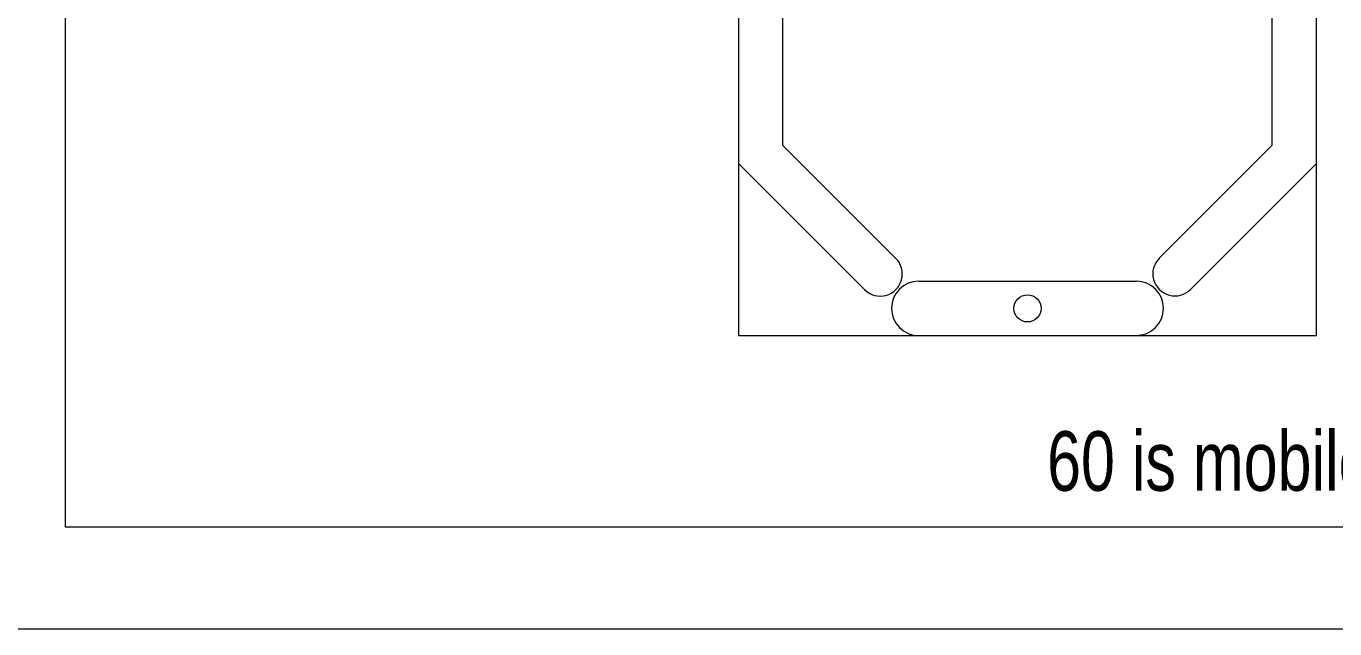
# Model space of a CAD drawing. Header units: millimetres. Extents: x 26027 to 581921, y 7230 to 233891.
# Drawn here: x 474609 to 476533, y 136610 to 137496 of the extents above; entities that cross this region are included whole.
import ezdxf

# ---------------------------------------------------------------- set-up
doc = ezdxf.new("R2010")
doc.units = ezdxf.units.MM
doc.header["$LTSCALE"] = 5
doc.layers.get('0').update_dxf_attribs({"color": 252})
for name, color, linetype, lineweight in [('Medical Equipment and Furniture', 252, 'Continuous', 0), ('Medical Equipment and Furniture1', 252, 'Continuous', 5), ('Walls', 252, 'Continuous', 5)]:
    doc.layers.add(name, color=color, linetype=linetype, lineweight=lineweight)
doc.styles.add('X3G_ENTITY_257CFD', font='swisscl.ttf', dxfattribs={"height": 200})

# ---------------------------------------------------------------- blocks, each defined once
blk = doc.blocks.new('*X170')
at = {"color": 0}
for p, q in [((5, 3), (5, 3)), ((5, 3), (5, 3)), ((5, 3), (5, 3)), ((5, 3), (5, 3)), ((5, 3), (5, 3)), ((5, 3), (5, 3)), ((5, 3), (5, 3)), ((5, 3), (5, 3)), ((5, 3), (5, 3)), ((5, 3), (5, 3)), ((5, 3), (5, 3)), ((5, 3), (5, 3)), ((5, 3), (5, 3)), ((5, 3), (5, 3)), ((5, 3), (5, 3)), ((5, 3), (5, 3)), ((5, 3), (5, 3)), ((5, 3), (5, 3)), ((5, 3), (5, 3)), ((5, 3), (5, 3)), ((5, 3), (5, 3)), ((5, 3), (5, 3)), ((5, 3), (5, 3)), ((5, 3), (5, 3)), ((5, 3), (5, 3)), ((5, 3), (5, 3)), ((5, 3), (5, 3)), ((5, 3), (5, 3)), ((5, 3), (5, 3)), ((5, 3), (5, 3)), ((5, 3), (5, 3)), ((5, 3), (5, 3)), ((5, 3), (5, 3)), ((5, 3), (5, 3)), ((5, 3), (5, 3)), ((5, 3), (5, 3)), ((5, 3), (5, 3)), ((5, 3), (5, 3)), ((5, 3), (5, 3)), ((5, 3), (5, 3)), ((5, 3), (5, 3)), ((5, 3), (5, 3)), ((5, 3), (5, 3)), ((5, 3), (5, 3)), ((5, 3), (5, 3)), ((5, 3), (5, 3)), ((5, 3), (5, 3)), ((5, 3), (5, 3)), ((5, 3), (5, 3)), ((5, 3), (5, 3)), ((5, 3), (5, 3)), ((5, 3), (5, 3)), ((5, 3), (5, 3)), ((5, 3), (5, 3)), ((5, 3), (5, 3)), ((5, 3), (5, 3)), ((5, 3), (5, 3)), ((5, 3), (5, 3)), ((5, 3), (5, 3)), ((5, 3), (5, 3)), ((5, 3), (5, 3)), ((5, 3), (5, 3)), ((5, 3), (5, 3)), ((5, 3), (5, 3)), ((5, 3), (5, 3)), ((5, 3), (5, 3)), ((6, 3), (5, 3)), ((5, 3), (5, 3)), ((6, 3), (5, 3)), ((5, 3), (5, 3)), ((6, 3), (5, 3)), ((5, 3), (5, 3)), ((6, 3), (5, 3)), ((5, 3), (5, 3)), ((5, 3), (5, 3)), ((5, 3), (5, 3)), ((5, 3), (5, 3)), ((5, 3), (5, 3)), ((5, 3), (5, 3)), ((5, 3), (5, 3)), ((5, 3), (5, 3)), ((5, 3), (5, 3)), ((5, 3), (5, 3)), ((5, 3), (5, 3)), ((5, 3), (5, 3)), ((5, 3), (5, 3)), ((5, 3), (5, 3)), ((5, 3), (5, 3)), ((5, 3), (5, 3)), ((5, 3), (5, 3)), ((5, 3), (5, 3)), ((5, 3), (5, 3)), ((5, 3), (5, 3)), ((5, 3), (5, 3)), ((5, 3), (5, 3)), ((5, 3), (5, 3)), ((6, 3), (6, 3)), ((6, 3), (6, 3)), ((6, 3), (6, 3)), ((6, 3), (6, 3)), ((6, 3), (6, 3)), ((6, 3), (6, 3)), ((6, 3), (6, 3)), ((6, 3), (6, 3)), ((6, 3), (6, 3)), ((6, 3), (6, 3)), ((6, 3), (6, 3)), ((6, 3), (6, 3)), ((6, 3), (6, 3)), ((6, 3), (6, 3)), ((6, 3), (6, 3)), ((6, 3), (6, 3)), ((6, 3), (6, 3)), ((6, 3), (6, 3)), ((6, 3), (6, 3)), ((6, 3), (6, 3)), ((6, 3), (6, 3)), ((6, 3), (6, 3)), ((6, 3), (6, 3)), ((6, 3), (6, 3)), ((6, 3), (6, 3)), ((6, 3), (6, 3)), ((6, 3), (6, 3)), ((6, 3), (6, 3)), ((6, 3), (6, 3)), ((6, 3), (6, 3)), ((6, 3), (6, 3)), ((6, 3), (6, 3)), ((6, 3), (6, 3)), ((6, 3), (6, 3)), ((6, 3), (6, 3)), ((6, 3), (6, 3)), ((6, 3), (6, 3)), ((6, 3), (6, 3)), ((6, 3), (6, 3)), ((6, 3), (6, 3)), ((6, 3), (6, 3)), ((6, 3), (6, 3)), ((6, 3), (6, 3)), ((6, 3), (6, 3)), ((6, 3), (6, 3)), ((6, 3), (6, 3)), ((6, 3), (6, 3)), ((6, 3), (6, 3)), ((6, 3), (6, 3)), ((6, 3), (6, 3)), ((6, 3), (6, 3)), ((6, 3), (6, 3)), ((6, 3), (6, 3)), ((6, 3), (6, 3)), ((6, 3), (6, 3)), ((6, 3), (6, 3)), ((6, 3), (6, 3)), ((6, 3), (6, 3)), ((6, 3), (6, 3)), ((6, 3), (6, 3)), ((6, 3), (6, 3)), ((6, 3), (6, 3)), ((6, 3), (6, 3)), ((6, 3), (6, 3)), ((6, 3), (6, 3)), ((6, 3), (6, 3)), ((6, 3), (6, 3)), ((6, 3), (6, 3)), ((6, 3), (6, 3)), ((6, 3), (6, 3)), ((6, 3), (6, 3)), ((6, 3), (6, 3)), ((6, 3), (6, 3)), ((6, 3), (6, 3)), ((6, 3), (6, 3)), ((6, 3), (6, 3)), ((6, 3), (6, 3)), ((6, 3), (6, 3)), ((6, 3), (6, 3)), ((6, 3), (6, 3)), ((6, 3), (6, 3)), ((6, 3), (6, 3)), ((6, 3), (6, 3)), ((6, 3), (6, 3)), ((6, 3), (6, 3)), ((6, 3), (6, 3)), ((6, 3), (6, 3)), ((6, 3), (6, 3)), ((6, 3), (6, 3)), ((6, 3), (6, 3)), ((6, 3), (6, 3)), ((6, 3), (6, 3)), ((6, 3), (6, 3)), ((6, 3), (6, 3)), ((6, 3), (6, 3)), ((6, 3), (6, 3)), ((6, 3), (6, 3)), ((6, 3), (6, 3)), ((6, 3), (6, 3)), ((6, 3), (6, 3)), ((6, 3), (6, 3)), ((6, 3), (6, 3)), ((6, 3), (6, 3)), ((6, 3), (6, 3)), ((6, 3), (6, 3)), ((6, 3), (6, 3)), ((6, 3), (6, 3)), ((6, 3), (6, 3)), ((6, 3), (6, 3)), ((6, 3), (6, 3)), ((6, 3), (6, 3)), ((6, 3), (6, 3)), ((6, 3), (6, 3)), ((6, 3), (6, 3)), ((6, 3), (6, 3)), ((6, 3), (6, 3)), ((6, 3), (6, 3)), ((6, 3), (6, 3)), ((6, 3), (6, 3)), ((6, 3), (6, 3)), ((6, 3), (6, 3)), ((6, 3), (6, 3)), ((6, 3), (6, 3)), ((6, 3), (6, 3)), ((6, 3), (6, 3)), ((6, 3), (6, 3)), ((6, 3), (6, 3)), ((6, 3), (6, 3)), ((6, 3), (6, 3)), ((6, 3), (6, 3)), ((6, 3), (6, 3)), ((6, 3), (6, 3)), ((6, 3), (6, 3)), ((6, 3), (6, 3)), ((6, 3), (6, 3)), ((6, 3), (6, 3)), ((6, 3), (6, 3)), ((6, 3), (6, 3)), ((6, 3), (6, 3)), ((6, 3), (6, 3)), ((6, 3), (6, 3)), ((6, 3), (6, 3)), ((6, 3), (6, 3)), ((6, 3), (6, 3)), ((6, 3), (6, 3)), ((6, 3), (6, 3)), ((6, 3), (6, 3)), ((6, 3), (6, 3)), ((6, 3), (6, 3)), ((6, 3), (6, 3)), ((6, 3), (6, 3)), ((6, 3), (6, 3)), ((6, 3), (6, 3)), ((6, 3), (6, 3)), ((6, 3), (6, 3)), ((6, 3), (6, 3)), ((6, 3), (6, 3)), ((6, 3), (6, 3)), ((6, 3), (6, 3)), ((6, 3), (6, 3)), ((6, 3), (6, 3)), ((6, 3), (6, 3)), ((6, 3), (6, 3)), ((6, 3), (6, 3)), ((6, 3), (6, 3)), ((6, 3), (6, 3)), ((6, 3), (6, 3)), ((6, 3), (6, 3)), ((6, 3), (6, 3)), ((6, 3), (6, 3)), ((6, 3), (6, 3)), ((6, 3), (6, 3)), ((6, 3), (6, 3)), ((6, 3), (6, 3)), ((6, 3), (6, 3)), ((6, 3), (6, 3)), ((6, 3), (6, 3)), ((6, 3), (6, 3)), ((6, 3), (6, 3)), ((6, 3), (6, 3)), ((6, 3), (6, 3)), ((6, 3), (6, 3)), ((6, 3), (6, 3)), ((6, 3), (6, 3)), ((6, 3), (6, 3)), ((6, 3), (6, 3)), ((6, 3), (6, 3)), ((6, 3), (6, 3)), ((6, 3), (6, 3)), ((6, 3), (6, 3)), ((6, 3), (6, 3)), ((6, 3), (6, 3)), ((6, 3), (6, 3)), ((6, 3), (6, 3)), ((6, 3), (6, 3)), ((6, 3), (6, 3)), ((6, 3), (6, 3)), ((6, 3), (6, 3)), ((6, 3), (6, 3)), ((6, 3), (6, 3)), ((6, 3), (6, 3)), ((6, 3), (6, 3)), ((6, 3), (6, 3)), ((6, 3), (6, 3)), ((6, 3), (5, 3)), ((6, 3), (5, 3)), ((6, 3), (5, 3)), ((6, 3), (5, 3)), ((6, 3), (5, 3)), ((6, 3), (6, 3)), ((6, 3), (6, 3)), ((6, 3), (6, 3)), ((6, 3), (6, 3)), ((6, 3), (6, 3)), ((6, 3), (6, 3)), ((6, 3), (6, 3)), ((6, 3), (6, 3)), ((6, 3), (6, 3)), ((6, 3), (6, 3)), ((6, 3), (6, 3)), ((6, 3), (6, 3)), ((6, 3), (6, 3)), ((6, 3), (6, 3)), ((6, 3), (6, 3)), ((6, 3), (6, 3)), ((6, 3), (6, 3)), ((6, 3), (6, 3)), ((6, 3), (6, 3)), ((6, 3), (6, 3)), ((6, 3), (6, 3)), ((6, 3), (6, 3)), ((6, 3), (6, 3)), ((6, 3), (6, 3)), ((6, 3), (6, 3)), ((6, 3), (6, 3)), ((6, 3), (6, 3)), ((6, 3), (6, 3)), ((6, 3), (6, 3)), ((6, 3), (6, 3)), ((6, 3), (6, 3)), ((6, 3), (6, 3)), ((6, 3), (6, 3)), ((6, 3), (6, 3)), ((6, 3), (6, 3)), ((6, 3), (6, 3)), ((6, 3), (6, 3)), ((6, 3), (6, 3)), ((6, 3), (6, 3)), ((6, 3), (6, 3)), ((6, 3), (6, 3)), ((6, 3), (6, 3)), ((6, 3), (6, 3)), ((6, 3), (6, 3)), ((6, 3), (6, 3)), ((6, 3), (6, 3)), ((6, 3), (6, 3)), ((6, 3), (6, 3)), ((6, 3), (6, 3)), ((6, 3), (6, 3)), ((6, 3), (6, 3)), ((6, 3), (6, 3)), ((6, 3), (6, 3)), ((6, 3), (6, 3)), ((6, 3), (6, 3)), ((6, 3), (6, 3)), ((6, 3), (6, 3)), ((6, 3), (6, 3)), ((6, 3), (6, 3)), ((6, 3), (6, 3)), ((6, 3), (6, 3)), ((6, 3), (6, 3)), ((6, 3), (6, 3)), ((6, 3), (6, 3)), ((6, 3), (6, 3)), ((6, 3), (6, 3)), ((6, 3), (6, 3)), ((6, 3), (6, 3)), ((6, 3), (6, 3)), ((6, 3), (6, 3)), ((6, 3), (6, 3)), ((6, 3), (6, 3)), ((6, 3), (6, 3)), ((6, 3), (6, 3)), ((6, 3), (6, 3)), ((6, 3), (6, 3)), ((6, 3), (6, 3)), ((6, 3), (6, 3)), ((6, 3), (6, 3)), ((6, 3), (6, 3)), ((6, 3), (6, 3)), ((6, 3), (6, 3)), ((6, 3), (6, 3)), ((6, 3), (6, 3)), ((6, 3), (6, 3)), ((6, 3), (6, 3)), ((6, 3), (6, 3)), ((6, 3), (6, 3)), ((6, 3), (6, 3)), ((6, 3), (6, 3)), ((6, 3), (6, 3)), ((6, 3), (6, 3)), ((6, 3), (6, 3)), ((6, 3), (6, 3)), ((6, 3), (6, 3)), ((6, 3), (6, 3)), ((6, 3), (6, 3)), ((6, 3), (6, 3)), ((6, 3), (6, 3)), ((6, 3), (6, 3)), ((6, 3), (6, 3)), ((6, 3), (6, 3)), ((6, 3), (6, 3)), ((6, 3), (6, 3)), ((6, 3), (6, 3)), ((6, 3), (6, 3)), ((6, 3), (6, 3)), ((6, 3), (6, 3)), ((6, 3), (6, 3)), ((6, 3), (6, 3)), ((6, 3), (6, 3)), ((6, 3), (6, 3)), ((6, 3), (6, 3)), ((6, 3), (6, 3)), ((6, 3), (6, 3)), ((6, 3), (6, 3)), ((6, 3), (6, 3)), ((6, 3), (6, 3)), ((6, 3), (6, 3)), ((6, 3), (6, 3)), ((6, 3), (6, 3)), ((6, 3), (6, 3)), ((6, 3), (6, 3)), ((6, 3), (6, 3)), ((6, 3), (6, 3)), ((6, 3), (6, 3)), ((6, 3), (6, 3)), ((6, 3), (6, 3)), ((6, 3), (6, 3)), ((6, 3), (6, 3)), ((6, 3), (6, 3)), ((6, 3), (6, 3)), ((6, 3), (6, 3)), ((6, 3), (6, 3)), ((6, 3), (6, 3)), ((6, 3), (6, 3)), ((6, 3), (6, 3)), ((6, 3), (6, 3)), ((6, 3), (6, 3)), ((6, 3), (6, 3)), ((6, 3), (6, 3)), ((6, 3), (6, 3)), ((6, 3), (6, 3)), ((6, 3), (6, 3)), ((6, 3), (6, 3)), ((6, 3), (6, 3)), ((6, 3), (6, 3)), ((6, 3), (6, 3)), ((6, 3), (6, 3)), ((6, 3), (6, 3)), ((6, 3), (6, 3)), ((6, 3), (6, 3)), ((6, 3), (6, 3)), ((6, 3), (6, 3)), ((6, 3), (6, 3)), ((6, 3), (6, 3)), ((6, 3), (6, 3)), ((6, 3), (6, 3)), ((6, 3), (6, 3)), ((6, 3), (6, 3)), ((6, 3), (6, 3)), ((6, 3), (6, 3)), ((6, 3), (6, 3)), ((6, 3), (6, 3)), ((6, 3), (6, 3)), ((6, 3), (6, 3)), ((6, 3), (6, 3)), ((6, 3), (6, 3)), ((6, 3), (6, 3)), ((6, 3), (6, 3)), ((6, 3), (6, 3)), ((6, 3), (6, 3)), ((6, 3), (6, 3)), ((6, 3), (6, 3)), ((6, 3), (6, 3)), ((6, 3), (6, 3)), ((6, 3), (6, 3)), ((6, 3), (6, 3)), ((6, 3), (6, 3)), ((6, 3), (6, 3)), ((6, 3), (6, 3)), ((6, 3), (6, 3)), ((6, 3), (6, 3)), ((6, 3), (6, 3)), ((6, 3), (6, 3)), ((6, 3), (6, 3)), ((6, 3), (6, 3)), ((6, 3), (6, 3)), ((6, 3), (6, 3)), ((6, 3), (6, 3)), ((6, 3), (6, 3)), ((6, 3), (6, 3)), ((6, 3), (6, 3)), ((6, 3), (6, 3)), ((6, 3), (6, 3)), ((6, 3), (6, 3)), ((6, 3), (6, 3)), ((6, 3), (6, 3)), ((6, 3), (6, 3)), ((6, 3), (6, 3)), ((6, 3), (6, 3)), ((6, 3), (6, 3)), ((6, 3), (6, 3)), ((6, 3), (6, 3)), ((6, 3), (6, 3)), ((6, 3), (6, 3)), ((6, 3), (6, 3)), ((6, 3), (6, 3)), ((6, 3), (6, 3)), ((6, 3), (6, 3)), ((6, 3), (6, 3)), ((6, 3), (6, 3)), ((6, 3), (6, 3)), ((6, 3), (6, 3)), ((6, 3), (6, 3)), ((6, 3), (6, 3)), ((6, 3), (6, 3)), ((6, 3), (6, 3)), ((6, 3), (6, 3)), ((6, 3), (6, 3)), ((6, 3), (6, 3)), ((6, 3), (6, 3)), ((6, 3), (6, 3)), ((6, 3), (6, 3)), ((6, 3), (6, 3)), ((6, 3), (6, 3)), ((6, 3), (6, 3)), ((6, 3), (6, 3)), ((6, 3), (6, 3)), ((6, 3), (6, 3)), ((6, 3), (6, 3)), ((6, 3), (6, 3)), ((6, 3), (6, 3)), ((6, 3), (6, 3)), ((6, 3), (6, 3)), ((6, 3), (6, 3)), ((6, 3), (6, 3)), ((6, 3), (6, 3)), ((6, 3), (6, 3)), ((6, 3), (6, 3)), ((6, 3), (6, 3)), ((6, 3), (6, 3)), ((6, 3), (6, 3)), ((6, 3), (6, 3)), ((6, 3), (6, 3)), ((6, 3), (6, 3)), ((6, 3), (6, 3)), ((6, 3), (6, 3)), ((6, 3), (6, 3)), ((6, 3), (6, 3)), ((6, 3), (6, 3)), ((6, 3), (6, 3)), ((6, 3), (6, 3)), ((6, 3), (6, 3)), ((6, 3), (6, 3)), ((6, 3), (6, 3)), ((6, 3), (6, 3)), ((6, 3), (6, 3)), ((6, 3), (6, 3)), ((6, 3), (6, 3)), ((6, 3), (6, 3)), ((6, 3), (6, 3)), ((6, 3), (6, 3)), ((6, 3), (6, 3)), ((6, 3), (6, 3)), ((6, 3), (6, 3)), ((6, 3), (6, 3)), ((6, 3), (6, 3)), ((6, 3), (6, 3)), ((6, 3), (6, 3)), ((6, 3), (6, 3)), ((6, 3), (6, 3)), ((6, 3), (6, 3)), ((6, 3), (6, 3)), ((6, 3), (6, 3)), ((6, 3), (6, 3)), ((6, 3), (6, 3)), ((6, 3), (6, 3)), ((6, 3), (6, 3)), ((6, 3), (6, 3)), ((6, 3), (6, 3)), ((6, 3), (6, 3)), ((6, 3), (6, 3)), ((6, 3), (6, 3)), ((6, 3), (6, 3)), ((6, 3), (6, 3)), ((6, 3), (6, 3)), ((6, 3), (6, 3)), ((6, 3), (6, 3)), ((6, 3), (6, 3)), ((6, 3), (6, 3)), ((6, 3), (6, 3)), ((6, 3), (6, 3)), ((6, 3), (6, 3)), ((6, 3), (6, 3)), ((6, 3), (6, 3)), ((6, 3), (6, 3)), ((6, 3), (6, 3)), ((6, 3), (6, 3)), ((6, 3), (6, 3)), ((6, 3), (6, 3)), ((6, 3), (6, 3)), ((6, 3), (6, 3)), ((6, 3), (6, 3)), ((6, 3), (6, 3)), ((6, 3), (6, 3)), ((6, 3), (6, 3)), ((6, 3), (6, 3)), ((6, 3), (6, 3)), ((6, 3), (6, 3)), ((6, 3), (6, 3)), ((6, 3), (6, 3)), ((6, 3), (6, 3)), ((6, 3), (6, 3)), ((6, 3), (6, 3)), ((6, 3), (6, 3)), ((6, 3), (6, 3))]:
    blk.add_line(p, q, dxfattribs=at)
blk = doc.blocks.new('*X171')
at = {"color": 0}
for p, q in [((13, 1), (13, 1)), ((13, 1), (13, 1)), ((13, 1), (13, 1)), ((13, 1), (13, 1)), ((13, 1), (13, 1)), ((13, 1), (13, 1)), ((13, 1), (13, 1)), ((13, 1), (13, 1)), ((13, 1), (13, 1)), ((13, 1), (13, 1)), ((13, 1), (13, 1)), ((13, 1), (13, 1)), ((13, 1), (13, 1)), ((13, 1), (13, 1)), ((13, 1), (13, 1)), ((13, 1), (14, 1)), ((13, 1), (14, 1)), ((13, 1), (14, 1)), ((13, 1), (13, 1)), ((13, 1), (13, 1)), ((13, 1), (13, 1)), ((13, 1), (13, 1)), ((13, 1), (13, 1)), ((13, 1), (13, 1)), ((13, 1), (13, 1)), ((13, 1), (13, 1)), ((13, 1), (13, 1)), ((13, 1), (13, 1)), ((13, 1), (13, 1)), ((13, 1), (13, 1)), ((13, 1), (13, 1)), ((13, 1), (13, 1)), ((13, 1), (13, 1)), ((13, 1), (13, 1)), ((13, 1), (13, 1)), ((13, 1), (13, 1)), ((13, 1), (13, 1)), ((13, 1), (13, 1)), ((13, 1), (13, 1)), ((13, 1), (13, 1)), ((13, 1), (13, 1)), ((13, 1), (13, 1)), ((13, 1), (13, 1)), ((13, 1), (13, 1)), ((13, 1), (13, 1)), ((13, 1), (13, 1)), ((13, 1), (13, 1)), ((13, 1), (13, 1)), ((13, 1), (13, 1)), ((13, 1), (13, 1)), ((13, 1), (13, 1)), ((13, 1), (13, 1)), ((13, 1), (13, 1)), ((13, 1), (13, 1)), ((13, 1), (13, 1)), ((13, 1), (13, 1)), ((13, 1), (13, 1)), ((13, 1), (13, 1)), ((13, 1), (13, 1)), ((13, 1), (13, 1)), ((13, 1), (13, 1)), ((13, 1), (13, 1)), ((13, 1), (13, 1)), ((13, 1), (13, 1)), ((13, 1), (13, 1)), ((13, 1), (13, 1)), ((13, 1), (13, 1)), ((13, 1), (13, 1)), ((13, 1), (13, 1)), ((13, 1), (13, 1)), ((13, 1), (13, 1)), ((13, 1), (13, 1)), ((13, 1), (13, 1)), ((13, 1), (13, 1)), ((13, 1), (13, 1)), ((13, 1), (13, 1)), ((13, 1), (13, 1)), ((13, 1), (13, 1)), ((13, 1), (13, 1)), ((13, 1), (13, 1)), ((13, 1), (13, 1)), ((13, 1), (13, 1)), ((13, 1), (13, 1)), ((13, 1), (13, 1)), ((13, 1), (13, 1)), ((13, 1), (13, 1)), ((13, 1), (13, 1)), ((13, 1), (13, 1)), ((13, 1), (13, 1)), ((13, 1), (13, 1)), ((13, 1), (13, 1)), ((13, 1), (13, 1)), ((13, 1), (13, 1)), ((13, 1), (13, 1)), ((13, 1), (13, 1)), ((13, 1), (13, 1)), ((13, 1), (13, 1)), ((13, 1), (13, 1)), ((13, 1), (13, 1)), ((13, 1), (13, 1)), ((13, 1), (13, 1)), ((13, 1), (13, 1)), ((13, 1), (13, 1)), ((13, 1), (13, 1)), ((13, 1), (13, 1)), ((13, 1), (13, 1)), ((13, 1), (13, 1)), ((13, 1), (13, 1)), ((13, 1), (13, 1)), ((13, 1), (13, 1)), ((13, 1), (13, 1)), ((13, 1), (13, 1)), ((13, 1), (13, 1)), ((13, 1), (13, 1)), ((13, 1), (13, 1)), ((13, 1), (13, 1)), ((13, 1), (13, 1)), ((13, 1), (13, 1)), ((13, 1), (13, 1)), ((13, 1), (13, 1)), ((13, 1), (13, 1)), ((13, 1), (13, 1)), ((13, 1), (13, 1)), ((13, 1), (14, 1)), ((13, 0), (13, 0)), ((13, 0), (13, 0)), ((13, 0), (13, 0)), ((13, 0), (13, 0)), ((13, 0), (13, 0)), ((13, 0), (13, 0)), ((13, 0), (13, 0)), ((13, 0), (13, 0)), ((13, 0), (13, 0)), ((13, 0), (13, 0)), ((13, 0), (13, 0)), ((13, 0), (13, 0)), ((13, 0), (13, 0)), ((13, 0), (13, 0)), ((13, 0), (13, 0)), ((13, 0), (13, 0)), ((13, 0), (13, 0)), ((13, 0), (13, 0)), ((13, 0), (13, 0)), ((13, 0), (13, 0)), ((13, 0), (13, 0)), ((13, 0), (13, 0)), ((13, 0), (13, 0)), ((13, 0), (13, 0)), ((13, 0), (13, 0)), ((13, 0), (13, 0)), ((13, 0), (13, 0)), ((13, 0), (13, 0)), ((13, 0), (13, 0)), ((13, 0), (13, 0)), ((13, 0), (13, 0)), ((13, 0), (13, 0)), ((13, 0), (13, 0)), ((13, 0), (13, 0)), ((13, 0), (13, 0)), ((13, 0), (13, 0)), ((13, 0), (13, 0)), ((13, 0), (13, 0)), ((13, 0), (13, 0)), ((13, 0), (13, 0)), ((13, 0), (13, 0)), ((13, 0), (13, 0)), ((13, 0), (13, 0)), ((13, 0), (13, 0)), ((13, 0), (13, 0)), ((13, 0), (13, 0)), ((13, 0), (13, 0)), ((13, 0), (13, 0)), ((13, 0), (14, 0)), ((13, 0), (14, 0)), ((13, 0), (13, 0)), ((13, 0), (14, 0)), ((14, 1), (14, 1)), ((14, 1), (14, 1)), ((14, 1), (14, 1)), ((14, 1), (14, 1)), ((14, 1), (14, 1)), ((14, 1), (14, 1)), ((14, 1), (14, 1)), ((14, 1), (14, 1)), ((14, 1), (14, 1)), ((14, 1), (14, 1)), ((14, 1), (14, 1)), ((14, 1), (14, 1)), ((14, 1), (14, 1)), ((14, 1), (14, 1)), ((14, 1), (14, 1)), ((14, 1), (14, 1)), ((14, 1), (14, 1)), ((14, 1), (14, 1)), ((14, 1), (14, 1)), ((14, 1), (14, 1)), ((14, 1), (14, 1)), ((14, 1), (14, 1)), ((14, 1), (14, 1)), ((14, 1), (14, 1)), ((14, 1), (14, 1)), ((14, 1), (14, 1)), ((14, 1), (14, 1)), ((14, 1), (14, 1)), ((14, 1), (14, 1)), ((14, 1), (14, 1)), ((14, 1), (14, 1)), ((14, 1), (14, 1)), ((14, 1), (14, 1)), ((14, 1), (14, 1)), ((14, 1), (14, 1)), ((14, 1), (14, 1)), ((14, 1), (14, 1)), ((14, 1), (14, 1)), ((14, 1), (14, 1)), ((14, 1), (14, 1)), ((14, 1), (14, 1)), ((14, 1), (14, 1)), ((14, 1), (14, 1)), ((14, 1), (14, 1)), ((14, 1), (14, 1)), ((14, 1), (14, 1)), ((14, 1), (14, 1)), ((14, 1), (14, 1)), ((14, 1), (14, 1)), ((14, 1), (14, 1)), ((14, 1), (14, 1)), ((14, 1), (14, 1)), ((14, 1), (14, 1)), ((14, 1), (14, 1)), ((14, 1), (14, 1)), ((14, 1), (14, 1)), ((14, 1), (14, 1)), ((14, 1), (14, 1)), ((14, 1), (14, 1)), ((14, 1), (14, 1)), ((14, 1), (14, 1)), ((14, 1), (14, 1)), ((14, 1), (14, 1)), ((14, 1), (14, 1)), ((14, 1), (14, 1)), ((14, 1), (14, 1)), ((14, 1), (14, 1)), ((14, 1), (14, 1)), ((14, 1), (14, 1)), ((14, 1), (14, 1)), ((14, 1), (14, 1)), ((14, 1), (14, 1)), ((14, 1), (14, 1)), ((14, 1), (14, 1)), ((14, 1), (14, 1)), ((14, 1), (14, 1)), ((14, 1), (14, 1)), ((14, 1), (14, 1)), ((14, 1), (14, 1)), ((14, 1), (14, 1)), ((14, 1), (14, 1)), ((14, 1), (14, 1)), ((14, 1), (14, 1)), ((14, 1), (14, 1)), ((14, 1), (14, 1)), ((14, 1), (14, 1)), ((14, 1), (14, 1)), ((14, 1), (14, 1)), ((14, 1), (14, 1)), ((14, 1), (14, 1)), ((14, 1), (14, 1)), ((14, 1), (14, 1)), ((14, 1), (14, 1)), ((14, 1), (14, 1)), ((14, 0), (14, 0)), ((14, 0), (14, 0)), ((14, 0), (14, 0)), ((14, 0), (14, 0)), ((14, 0), (14, 0)), ((14, 0), (14, 0)), ((14, 0), (14, 0)), ((14, 0), (14, 0)), ((14, 0), (14, 0)), ((14, 0), (14, 0)), ((14, 0), (14, 0)), ((14, 0), (14, 0)), ((14, 0), (14, 0)), ((14, 0), (14, 0)), ((14, 0), (14, 0)), ((14, 0), (14, 0)), ((14, 0), (14, 0)), ((14, 0), (14, 0)), ((14, 0), (14, 0)), ((14, 0), (14, 0)), ((14, 0), (14, 0)), ((14, 0), (14, 0)), ((14, 0), (14, 0)), ((14, 0), (14, 0)), ((14, 0), (14, 0)), ((14, 0), (14, 0)), ((14, 0), (14, 0)), ((14, 0), (14, 0)), ((14, 0), (14, 0)), ((14, 0), (14, 0)), ((14, 0), (14, 0)), ((14, 0), (14, 0)), ((14, 0), (14, 0)), ((14, 0), (14, 0)), ((14, 0), (14, 0)), ((14, 0), (14, 0)), ((14, 0), (14, 0)), ((14, 0), (14, 0)), ((14, 0), (14, 0)), ((14, 0), (14, 0)), ((14, 0), (14, 0)), ((14, 0), (14, 0)), ((14, 0), (14, 0)), ((14, 0), (14, 0)), ((14, 0), (14, 0)), ((14, 0), (14, 0)), ((14, 0), (14, 0)), ((14, 0), (14, 0)), ((13, 0), (13, 0)), ((13, 0), (14, 0)), ((13, 0), (13, 0)), ((13, 0), (14, 0)), ((13, 0), (13, 0)), ((13, 0), (14, 0)), ((13, 0), (13, 0)), ((13, 0), (13, 0)), ((13, 0), (13, 0)), ((13, 0), (13, 0)), ((13, 0), (14, 0)), ((13, 0), (13, 0)), ((13, 0), (14, 0)), ((13, 0), (13, 0)), ((13, 0), (14, 0)), ((13, 0), (13, 0)), ((13, 0), (14, 0)), ((13, 0), (13, 0)), ((13, 0), (14, 0)), ((13, 0), (13, 0)), ((13, 0), (14, 0)), ((13, 0), (13, 0)), ((13, 0), (14, 0)), ((13, 0), (13, 0)), ((13, 0), (13, 0)), ((13, 0), (13, 0)), ((13, 0), (14, 0)), ((13, 0), (13, 0)), ((13, 0), (14, 0)), ((13, 0), (13, 0)), ((13, 0), (14, 0)), ((13, 0), (13, 0)), ((13, 0), (14, 0)), ((13, 0), (13, 0)), ((13, 0), (13, 0)), ((13, 0), (13, 0)), ((13, 0), (13, 0)), ((13, 0), (13, 0)), ((13, 0), (13, 0)), ((13, 0), (13, 0)), ((13, 0), (13, 0)), ((13, 0), (13, 0)), ((13, 0), (13, 0)), ((13, 0), (13, 0)), ((13, 0), (13, 0)), ((13, 0), (13, 0)), ((13, 0), (13, 0)), ((13, 0), (13, 0)), ((13, 0), (13, 0)), ((13, 0), (13, 0)), ((13, 0), (13, 0)), ((13, 0), (13, 0)), ((13, 0), (13, 0)), ((13, 0), (13, 0)), ((13, 0), (13, 0)), ((13, 0), (13, 0)), ((13, 0), (13, 0)), ((13, 0), (13, 0)), ((13, 0), (13, 0)), ((13, 0), (13, 0)), ((13, 0), (13, 0)), ((13, 0), (13, 0)), ((13, 0), (13, 0)), ((13, 0), (13, 0)), ((13, -1), (13, -1)), ((13, -1), (13, -1)), ((13, -1), (13, -1)), ((13, -1), (13, -1)), ((13, -1), (13, -1)), ((13, -1), (14, -1)), ((13, -1), (13, -1)), ((14, 0), (14, 0)), ((14, 0), (14, 0)), ((14, 0), (14, 0)), ((14, 0), (14, 0)), ((14, 0), (14, 0)), ((14, 0), (14, 0)), ((14, 0), (14, 0)), ((14, 0), (14, 0)), ((14, 0), (14, 0)), ((14, 0), (14, 0)), ((14, 0), (14, 0)), ((14, 0), (14, 0)), ((14, 0), (14, 0)), ((14, 0), (14, 0)), ((14, 0), (14, 0)), ((13, 0), (14, 0)), ((14, 0), (14, 0)), ((14, 0), (14, 0)), ((14, 0), (14, 0)), ((14, 0), (14, 0)), ((14, 0), (14, 0)), ((14, 0), (14, 0)), ((14, 0), (14, 0)), ((14, 0), (14, 0)), ((14, 0), (14, 0)), ((14, 0), (14, 0)), ((14, 0), (14, 0)), ((14, 0), (14, 0)), ((14, 0), (14, 0)), ((14, 0), (14, 0)), ((14, 0), (14, 0)), ((14, 0), (14, 0)), ((14, 0), (14, 0)), ((14, 0), (14, 0)), ((14, 0), (14, 0)), ((14, 0), (14, 0)), ((14, 0), (14, 0)), ((14, 0), (14, 0)), ((14, 0), (14, 0)), ((14, 0), (14, 0)), ((14, 0), (14, 0)), ((14, 0), (14, 0)), ((14, 0), (14, 0)), ((14, 0), (14, 0)), ((14, 0), (14, 0)), ((14, 0), (14, 0)), ((14, 0), (14, 0)), ((14, 0), (14, 0)), ((14, 0), (14, 0)), ((14, 0), (14, 0)), ((14, -1), (14, -1)), ((14, -1), (14, -1)), ((14, -1), (14, -1)), ((14, -1), (14, -1)), ((14, -1), (14, -1))]:
    blk.add_line(p, q, dxfattribs=at)
blk = doc.blocks.new('HF16786E-P')
at = {"layer": 'Medical Equipment and Furniture1'}
for p, q in [((0, 0.425), (-2.14, 0.425)), ((-0.2531, 0.425), (-0.0678, 0.2397)), ((0, -0.425), (0, 0.425)), ((-0.28, 0.36), (-1.86, 0.36)), ((-0.28, 0.36), (-0.1137, 0.1937)), ((-0.08, -0.16), (-0.08, 0.16)), ((-0.1136, -0.1936), (-0.28, -0.36)), ((-0.0676, -0.2396), (-0.2531, -0.425)), ((-1.86, -0.36), (-0.28, -0.36)), ((-2.14, -0.425), (0, -0.425))]:
    blk.add_line(p, q, dxfattribs=at)
for points in [[(0, 0.425), (0, 0.425), (0, 0.425), (0, 0.425), (0, 0.425), (0, 0.425), (0, 0.425), (0, 0.425), (0, 0.425), (0, 0.425), (0, 0.425), (0, 0.425), (0, 0.425), (0, 0.425), (0, 0.425), (0, 0.425), (0, 0.425), (0, 0.425), (0, 0.425), (0, 0.425), (0, 0.425), (0, 0.425), (0, 0.425), (0, 0.425), (0, 0.425), (0, 0.425), (0, 0.425), (0, 0.425), (0, 0.425), (0, 0.425), (0, 0.425), (0, 0.425), (0, 0.425), (0, 0.425), (0, 0.425), (0, 0.425), (0, 0.425), (0, 0.425), (0, 0.425), (0, 0.425), (0, 0.425), (0, 0.425), (0, 0.425), (0, 0.425), (0, 0.425), (0, 0.425), (0, 0.425), (0, 0.425), (0, 0.425), (0, 0.425), (0, 0.425), (0, 0.425), (0, 0.425), (0, 0.425), (0, 0.425), (0, 0.425), (0, 0.425), (0, 0.425), (0, 0.425), (0, 0.425), (0, 0.425), (0, 0.425), (0, 0.425), (0, 0.425), (0, 0.425), (0, 0.425), (0, 0.425), (0, 0.425), (0, 0.425), (0, 0.425), (0, 0.425), (0, 0.425), (0, 0.425), (0, 0.425), (0, 0.425), (0, 0.425), (0, 0.425), (0, 0.425), (0, 0.425), (0, 0.425), (0, 0.425), (0, 0.425), (0, 0.425), (0, 0.425), (0, 0.425), (0, 0.425), (0, 0.425), (0, 0.425), (0, 0.425), (0, 0.425), (0, 0.425), (0, 0.425), (0, 0.425), (0, 0.425), (0, 0.425), (0, 0.425), (0, 0.425), (0, 0.425), (0, 0.425), (0, 0.425), (0, 0.425), (0, 0.425), (0, 0.425), (0, 0.425), (0, 0.425), (0, 0.425), (0, 0.425), (0, 0.425), (0, 0.425), (0, 0.425), (0, 0.425), (0, 0.425), (0, 0.425), (0, 0.425), (0, 0.425), (0, 0.425), (0, 0.425), (0, 0.425), (0, 0.425), (0, 0.425), (0, 0.425), (0, 0.425), (0, 0.425), (0, 0.425), (0, 0.425), (0, 0.425), (0, 0.425), (0, 0.425), (0, 0.425), (0, 0.425), (0, 0.425), (0, 0.425), (0, 0.425), (0, 0.425), (0, 0.425), (0, 0.425), (0, 0.425), (0, 0.425), (0, 0.425), (0, 0.425), (0, 0.425), (0, 0.425), (0, 0.425), (0, 0.425), (0, 0.425), (0, 0.425), (0, 0.425), (0, 0.425), (0, 0.425), (0, 0.425), (0, 0.425), (0, 0.425), (0, 0.425), (0, 0.425), (0, 0.425), (0, 0.425), (0, 0.425), (0, 0.425), (0, 0.425), (0, 0.425), (0, 0.425), (0, 0.425), (0, 0.425), (0, 0.425), (0, 0.425), (0, 0.425), (0, 0.425), (0, 0.425), (0, 0.425), (0, 0.425), (0, 0.425), (0, 0.425), (0, 0.425), (0, 0.425), (0, 0.425), (0, 0.425), (0, 0.425), (0, 0.425), (0, 0.425), (0, 0.425), (0, 0.425), (0, 0.425), (0, 0.425), (0, 0.425), (0, 0.425), (0, 0.425), (0, 0.425), (0, 0.425), (0, 0.425), (0, 0.425), (0, 0.425), (0, 0.425), (0, 0.425), (0, 0.425), (0, 0.425), (0, 0.425), (0, 0.425), (0, 0.425), (0, 0.425), (0, 0.425), (0, 0.425), (0, 0.425), (0, 0.425), (0, 0.425), (0, 0.425), (0, 0.425), (0, 0.425), (0, 0.425), (0, 0.425), (0, 0.425), (0, 0.425), (0, 0.425), (0, 0.425), (0, 0.425), (0, 0.425), (0, 0.425), (0, 0.425), (0, 0.425), (0, 0.425)], [(0, 0.425), (0, 0.425), (0, 0.425), (0, 0.425), (0, 0.425), (0, 0.425), (0, 0.425), (0, 0.425), (0, 0.425), (0, 0.425), (0, 0.425), (0, 0.425), (0, 0.425), (0, 0.425), (0, 0.425), (0, 0.425), (0, 0.425), (0, 0.425), (0, 0.425), (0, 0.425), (0, 0.425), (0, 0.425), (0, 0.425), (0, 0.425), (0, 0.425), (0, 0.425), (0, 0.425), (0, 0.425), (0, 0.425), (0, 0.425), (0, 0.425), (0, 0.425), (0, 0.425), (0, 0.425), (0, 0.425), (0, 0.425), (0, 0.425), (0, 0.425), (0, 0.425), (0, 0.425), (0, 0.425), (0, 0.425), (0, 0.425), (0, 0.425), (0, 0.425), (0, 0.425), (0, 0.425), (0, 0.425), (0, 0.425), (0, 0.425), (0, 0.425), (0, 0.425), (0, 0.425), (0, 0.425), (0, 0.425), (0, 0.425), (0, 0.425), (0, 0.425), (0, 0.425), (0, 0.425), (0, 0.425), (0, 0.425), (0, 0.425), (0, 0.425), (0, 0.425), (0, 0.425), (0, 0.425), (0, 0.425), (0, 0.425), (0, 0.425), (0, 0.425), (0, 0.425), (0, 0.425), (0, 0.425), (0, 0.425), (0, 0.425), (0, 0.425), (0, 0.425), (0, 0.425), (0, 0.425), (0, 0.425), (0, 0.425), (0, 0.425), (0, 0.425), (0, 0.425), (0, 0.425), (0, 0.425), (0, 0.425), (0, 0.425), (0, 0.425), (0, 0.425), (0, 0.425), (0, 0.425), (0, 0.425), (0, 0.425), (0, 0.425), (0, 0.425), (0, 0.425), (0, 0.425), (0, 0.425), (0, 0.425), (0, 0.425), (0, 0.425), (0, 0.425), (0, 0.425), (0, 0.425), (0, 0.425), (0, 0.425), (0, 0.425), (0, 0.425), (0, 0.425), (0, 0.425), (0, 0.425), (0, 0.425), (0, 0.425), (0, 0.425), (0, 0.425), (0, 0.425), (0, 0.425), (0, 0.425), (0, 0.425), (0, 0.425), (0, 0.425), (0, 0.425), (0, 0.425), (0, 0.425), (0, 0.425), (0, 0.425), (0, 0.425), (0, 0.425), (0, 0.425), (0, 0.425), (0, 0.425), (0, 0.425), (0, 0.425), (0, 0.425), (0, 0.425), (0, 0.425), (0, 0.425), (0, 0.425), (0, 0.425), (0, 0.425), (0, 0.425), (0, 0.425), (0, 0.425), (0, 0.425), (0, 0.425), (0, 0.425), (0, 0.425), (0, 0.425), (0, 0.425), (0, 0.425), (0, 0.425), (0, 0.425), (0, 0.425), (0, 0.425), (0, 0.425), (0, 0.425), (0, 0.425), (0, 0.425), (0, 0.425), (0, 0.425), (0, 0.425), (0, 0.425), (0, 0.425), (0, 0.425), (0, 0.425), (0, 0.425), (0, 0.425), (0, 0.425), (0, 0.425), (0, 0.425), (0, 0.425), (0, 0.425), (0, 0.425), (0, 0.425), (0, 0.425), (0, 0.425), (0, 0.425), (0, 0.425), (0, 0.425), (0, 0.425), (0, 0.425), (0, 0.425), (0, 0.425), (0, 0.425), (0, 0.425), (0, 0.425), (0, 0.425), (0, 0.425), (0, 0.425), (0, 0.425), (0, 0.425), (0, 0.425), (0, 0.425), (0, 0.425), (0, 0.425), (0, 0.425), (0, 0.425), (0, 0.425), (0, 0.425), (0, 0.425), (0, 0.425), (0, 0.425), (0, 0.425), (0, 0.425), (0, 0.425), (0, 0.425), (0, 0.425), (0, 0.425), (0, 0.425), (0, 0.425), (0, 0.425), (0, 0.425)], [(0, 0.425), (0, 0.425), (0, 0.425), (0, 0.425), (0, 0.425), (0, 0.425), (0, 0.425), (0, 0.425), (0, 0.425), (0, 0.425), (0, 0.425), (0, 0.425), (0, 0.425), (0, 0.425), (0, 0.425), (0, 0.425), (0, 0.425), (0, 0.425), (0, 0.425), (0, 0.425), (0, 0.425), (0, 0.425), (0, 0.425), (0, 0.425), (0, 0.425), (0, 0.425), (0, 0.425), (0, 0.425), (0, 0.425), (0, 0.425), (0, 0.425), (0, 0.425), (0, 0.425), (0, 0.425), (0, 0.425), (0, 0.425), (0, 0.425), (0, 0.425), (0, 0.425), (0, 0.425), (0, 0.425), (0, 0.425), (0, 0.425), (0, 0.425), (0, 0.425), (0, 0.425), (0, 0.425), (0, 0.425), (0, 0.425), (0, 0.425), (0, 0.425), (0, 0.425), (0, 0.425), (0, 0.425), (0, 0.425), (0, 0.425), (0, 0.425), (0, 0.425), (0, 0.425), (0, 0.425), (0, 0.425), (0, 0.425), (0, 0.425), (0, 0.425), (0, 0.425), (0, 0.425), (0, 0.425), (0, 0.425), (0, 0.425), (0, 0.425), (0, 0.425), (0, 0.425), (0, 0.425), (0, 0.425), (0, 0.425), (0, 0.425), (0, 0.425), (0, 0.425), (0, 0.425), (0, 0.425), (0, 0.425), (0, 0.425), (0, 0.425), (0, 0.425), (0, 0.425), (0, 0.425), (0, 0.425), (0, 0.425), (0, 0.425), (0, 0.425), (0, 0.425), (0, 0.425), (0, 0.425), (0, 0.425), (0, 0.425), (0, 0.425), (0, 0.425), (0, 0.425), (0, 0.425), (0, 0.425), (0, 0.425), (0, 0.425), (0, 0.425), (0, 0.425), (0, 0.425), (0, 0.425), (0, 0.425), (0, 0.425), (0, 0.425), (0, 0.425), (0, 0.425), (0, 0.425), (0, 0.425), (0, 0.425), (0, 0.425), (0, 0.425), (0, 0.425), (0, 0.425), (0, 0.425), (0, 0.425), (0, 0.425), (0, 0.425), (0, 0.425), (0, 0.425), (0, 0.425), (0, 0.425), (0, 0.425), (0, 0.425), (0, 0.425), (0, 0.425), (0, 0.425), (0, 0.425), (0, 0.425), (0, 0.425), (0, 0.425), (0, 0.425), (0, 0.425), (0, 0.425), (0, 0.425), (0, 0.425), (0, 0.425), (0, 0.425), (0, 0.425), (0, 0.425), (0, 0.425), (0, 0.425), (0, 0.425), (0, 0.425), (0, 0.425), (0, 0.425), (0, 0.425), (0, 0.425), (0, 0.425), (0, 0.425), (0, 0.425), (0, 0.425), (0, 0.425), (0, 0.425), (0, 0.425), (0, 0.425), (0, 0.425), (0, 0.425), (0, 0.425), (0, 0.425), (0, 0.425), (0, 0.425), (0, 0.425), (0, 0.425), (0, 0.425), (0, 0.425), (0, 0.425), (0, 0.425), (0, 0.425), (0, 0.425), (0, 0.425), (0, 0.425), (0, 0.425), (0, 0.425), (0, 0.425), (0, 0.425), (0, 0.425), (0, 0.425), (0, 0.425), (0, 0.425), (0, 0.425), (0, 0.425), (0, 0.425), (0, 0.425), (0, 0.425), (0, 0.425), (0, 0.425), (0, 0.425), (0, 0.425), (0, 0.425), (0, 0.425), (0, 0.425), (0, 0.425), (0, 0.425), (0, 0.425), (0, 0.425), (0, 0.425), (0, 0.425), (0, 0.425), (0, 0.425), (0, 0.425), (0, 0.425), (0, 0.425), (0, 0.425), (0, 0.425), (0, 0.425), (0, 0.425), (0, 0.425), (0, 0.425), (0, 0.425), (0, 0.425), (0, 0.425), (0, 0.425), (0, 0.425), (0, 0.425), (0, 0.425), (0, 0.425), (0, 0.425), (0, 0.425), (0, 0.425), (0, 0.425), (0, 0.425), (0, 0.425), (0, 0.425), (0, 0.425), (0, 0.425), (0, 0.425), (0, 0.425), (0, 0.425), (0, 0.425), (0, 0.425), (0, 0.425), (0, 0.425), (0, 0.425), (0, 0.425), (0, 0.425), (0, 0.425), (0, 0.425), (0, 0.425), (0, 0.425), (0, 0.425), (0, 0.425), (0, 0.425), (0, 0.425), (0, 0.425), (0, 0.425), (0, 0.425), (0, 0.425), (0, 0.425), (0, 0.425), (0, 0.425), (0, 0.425), (0, 0.425), (0, 0.425), (0, 0.425), (0, 0.425), (0, 0.425), (0, 0.425), (0, 0.425), (0, 0.425), (0, 0.425), (0, 0.425), (0, 0.425), (0, 0.425), (0, 0.425), (0, 0.425), (0, 0.425), (0, 0.425), (0, 0.425), (0, 0.425), (0, 0.425), (0, 0.425), (0, 0.425)]]:
    blk.add_lwpolyline(points, close=True, dxfattribs=at)
for points in [[(0, 0.425), (0, 0.425), (0, 0.425), (0, 0.425), (0, 0.425), (0, 0.425), (0, 0.425), (0, 0.425), (0, 0.425), (0, 0.425), (0, 0.425), (0, 0.425), (0, 0.425), (0, 0.425), (0, 0.425)], [(0, 0.425), (0, 0.425), (0, 0.425), (0, 0.425), (0, 0.425), (0, 0.425), (0, 0.425), (0, 0.425), (0, 0.425), (0, 0.425), (0, 0.425), (0, 0.425), (0, 0.425), (0, 0.425), (0, 0.425), (0, 0.425), (0, 0.425), (0, 0.425), (0, 0.425), (0, 0.425), (0, 0.425), (0, 0.425), (0, 0.425), (0, 0.425), (0, 0.425), (0, 0.425), (0, 0.425), (0, 0.425), (0, 0.425), (0, 0.425), (0, 0.425), (0, 0.425), (0, 0.425), (0, 0.425), (0, 0.425), (0, 0.425), (0, 0.425), (0, 0.425), (0, 0.425), (0, 0.425), (0, 0.425), (0, 0.425), (0, 0.425), (0, 0.425), (0, 0.425), (0, 0.425), (0, 0.425), (0, 0.425), (0, 0.425), (0, 0.425), (0, 0.425), (0, 0.425), (0, 0.425), (0, 0.425), (0, 0.425), (0, 0.425), (0, 0.425), (0, 0.425), (0, 0.425), (0, 0.425), (0, 0.425), (0, 0.425), (0, 0.425), (0, 0.425), (0, 0.425), (0, 0.425), (0, 0.425), (0, 0.425), (0, 0.425), (0, 0.425), (0, 0.425), (0, 0.425), (0, 0.425), (0, 0.425), (0, 0.425), (0, 0.425), (0, 0.425), (0, 0.425), (0, 0.425), (0, 0.425), (0, 0.425), (0, 0.425), (0, 0.425), (0, 0.425), (0, 0.425), (0, 0.425), (0, 0.425), (0, 0.425), (0, 0.425)], [(0, 0.425), (0, 0.425), (0, 0.425), (0, 0.425), (0, 0.425), (0, 0.425), (0, 0.425), (0, 0.425), (0, 0.425), (0, 0.425), (0, 0.425), (0, 0.425), (0, 0.425), (0, 0.425), (0, 0.425), (0, 0.425), (0, 0.425), (0, 0.425), (0, 0.425), (0, 0.425), (0, 0.425), (0, 0.425), (0, 0.425), (0, 0.425), (0, 0.425), (0, 0.425), (0, 0.425), (0, 0.425), (0, 0.425), (0, 0.425), (0, 0.425), (0, 0.425), (0, 0.425), (0, 0.425), (0, 0.425), (0, 0.425), (0, 0.425), (0, 0.425), (0, 0.425), (0, 0.425), (0, 0.425), (0, 0.425), (0, 0.425), (0, 0.425), (0, 0.425), (0, 0.425), (0, 0.425), (0, 0.425), (0, 0.425), (0, 0.425), (0, 0.425), (0, 0.425), (0, 0.425), (0, 0.425), (0, 0.425), (0, 0.425), (0, 0.425), (0, 0.425), (0, 0.425), (0, 0.425), (0, 0.425), (0, 0.425), (0, 0.425), (0, 0.425), (0, 0.425), (0, 0.425), (0, 0.425), (0, 0.425), (0, 0.425), (0, 0.425), (0, 0.425), (0, 0.425), (0, 0.425), (0, 0.425), (0, 0.425), (0, 0.425), (0, 0.425), (0, 0.425), (0, 0.425), (0, 0.425), (0, 0.425), (0, 0.425), (0, 0.425), (0, 0.425), (0, 0.425), (0, 0.425), (0, 0.425), (0, 0.425), (0, 0.425), (0, 0.425), (0, 0.425), (0, 0.425), (0, 0.425), (0, 0.425), (0, 0.425), (0, 0.425), (0, 0.425), (0, 0.425), (0, 0.425), (0, 0.425), (0, 0.425), (0, 0.425), (0, 0.425), (0, 0.425), (0, 0.425), (0, 0.425), (0, 0.425), (0, 0.425), (0, 0.425), (0, 0.425), (0, 0.425)], [(0, 0.425), (0, 0.425), (0, 0.425), (0, 0.425), (0, 0.425), (0, 0.425), (0, 0.425), (0, 0.425), (0, 0.425), (0, 0.425), (0, 0.425), (0, 0.425), (0, 0.425), (0, 0.425), (0, 0.425), (0, 0.425), (0, 0.425), (0, 0.425), (0, 0.425), (0, 0.425), (0, 0.425), (0, 0.425), (0, 0.425), (0, 0.425), (0, 0.425), (0, 0.425), (0, 0.425), (0, 0.425), (0, 0.425), (0, 0.425), (0, 0.425), (0, 0.425), (0, 0.425), (0, 0.425), (0, 0.425), (0, 0.425), (0, 0.425), (0, 0.425), (0, 0.425), (0, 0.425), (0, 0.425), (0, 0.425), (0, 0.425), (0, 0.425), (0, 0.425), (0, 0.425), (0, 0.425), (0, 0.425), (0, 0.425), (0, 0.425), (0, 0.425), (0, 0.425), (0, 0.425), (0, 0.425)], [(0, 0.425), (0, 0.425), (0, 0.425), (0, 0.425), (0, 0.425), (0, 0.425), (0, 0.425), (0, 0.425), (0, 0.425), (0, 0.425), (0, 0.425), (0, 0.425), (0, 0.425), (0, 0.425), (0, 0.425), (0, 0.425), (0, 0.425)], [(0, 0.425), (0, 0.425), (0, 0.425), (0, 0.425), (0, 0.425), (0, 0.425), (0, 0.425), (0, 0.425), (0, 0.425), (0, 0.425)], [(0, 0.425), (0, 0.425), (0, 0.425), (0, 0.425), (0, 0.425), (0, 0.425), (0, 0.425), (0, 0.425), (0, 0.425), (0, 0.425)], [(0, 0.425), (0, 0.425), (0, 0.425), (0, 0.425), (0, 0.425), (0, 0.425), (0, 0.425)], [(0, 0.425), (0, 0.425), (0, 0.425), (0, 0.425), (0, 0.425), (0, 0.425), (0, 0.425), (0, 0.425), (0, 0.425), (0, 0.425), (0, 0.425), (0, 0.425)], [(0, 0.425), (0, 0.425), (0, 0.425), (0, 0.425), (0, 0.425), (0, 0.425), (0, 0.425)], [(0, 0.425), (0, 0.425), (0, 0.425), (0, 0.425), (0, 0.425), (0, 0.425), (0, 0.425), (0, 0.425), (0, 0.425), (0, 0.425)], [(0, 0.425), (0, 0.425), (0, 0.425), (0, 0.425), (0, 0.425), (0, 0.425), (0, 0.425), (0, 0.425)], [(0, 0.425), (0, 0.425), (0, 0.425), (0, 0.425), (0, 0.425), (0, 0.425), (0, 0.425), (0, 0.425), (0, 0.425), (0, 0.425), (0, 0.425), (0, 0.425), (0, 0.425), (0, 0.425), (0, 0.425), (0, 0.425), (0, 0.425), (0, 0.425)], [(0, 0.425), (0, 0.425), (0, 0.425), (0, 0.425), (0, 0.425), (0, 0.425), (0, 0.425), (0, 0.425), (0, 0.425), (0, 0.425)], [(0, 0.425), (0, 0.425), (0, 0.425), (0, 0.425), (0, 0.425), (0, 0.425), (0, 0.425), (0, 0.425), (0, 0.425)]]:
    blk.add_lwpolyline(points, dxfattribs=at)
blk.add_circle((-0.04, 0), 0.02, dxfattribs=at)
for centre, radius, start, end in [((-0.0908, 0.2167), 0.0325, 225, 45), ((-0.04, 0.16), 0.04, 0, 180), ((-0.04, -0.16), 0.04, 180, 0), ((-0.0906, -0.2166), 0.0325, 315, 135)]:
    blk.add_arc(centre, radius, start, end, dxfattribs=at)
for name, xscale, yscale, zscale in [('*X170', 8.593299999999998e-11, 8.593299999999998e-11, 8.593299999999998e-11), ('*X171', 5.4996e-11, 5.4996e-11, 5.4996e-11)]:
    blk.add_blockref(name, (0, 0.425), dxfattribs=dict(at, xscale=xscale, yscale=yscale, zscale=zscale))

msp = doc.modelspace()

# ---------------------------------------------------------------- linework, layer by layer
at = {"layer": 'Walls', "elevation": 2.4}
for points in [[(474665.8, 141876.6), (474665.8, 136760.3), (483197.6, 136760.3)], [(474515.8, 139158.5), (474515.8, 136610.3), (483207.6, 136610.3)]]:
    msp.add_lwpolyline(points, dxfattribs=at)

# ---------------------------------------------------------------- block references
at = {"layer": 'Medical Equipment and Furniture', "lineweight": 0, "xscale": 1000, "yscale": 1000, "zscale": 1000, "rotation": 270.0149936594165}
msp.add_blockref('HF16786E-P', (476080.8, 137041.4, 2.4), dxfattribs=at)

# ---------------------------------------------------------------- texts
at = {"layer": 'Medical Equipment and Furniture', "insert": (476907.2, 136900.7, 2.4), "char_height": 87.473, "width": 3260.537, "attachment_point": 2, "style": 'X3G_ENTITY_257CFD'}
msp.add_mtext('60 is mobile, can be used on all patients', dxfattribs=at)

doc.saveas('drawing.dxf')
